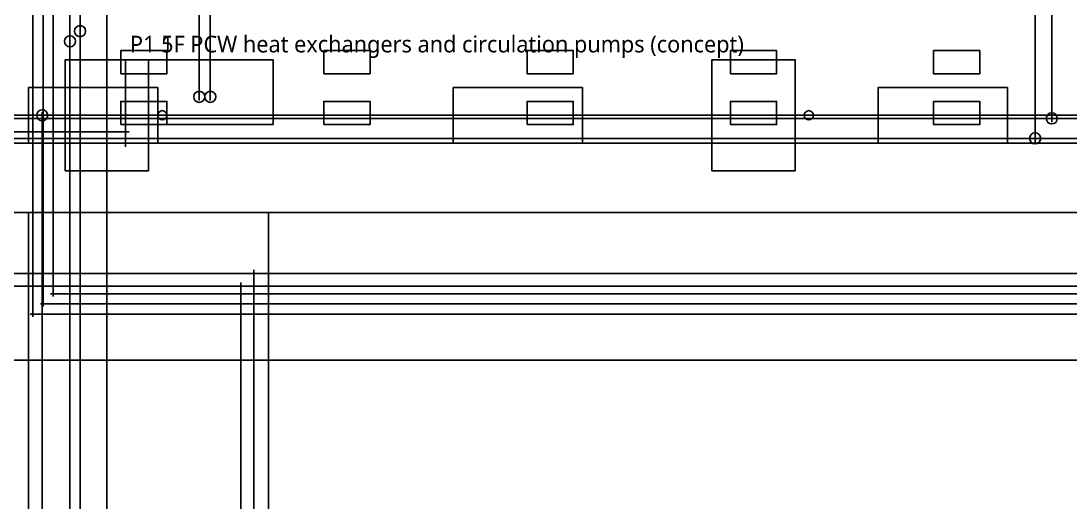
# Model space of a CAD drawing. Header units: metres. Extents: x -1640 to 1560, y -268 to 2338.
# Drawn here: x -232.8 to -119.2, y 1909.6 to 1961.7 of the extents above; entities that cross this region are included whole.
import ezdxf

# ---------------------------------------------------------------- set-up
doc = ezdxf.new("R2010")
doc.units = ezdxf.units.M
for name, color, linetype in [('1F_CDS', 5, 'Continuous'), ('1F_EHS_EXTINGUISHER_HYDRANT_CABINET_CONCEPT', 1, 'Continuous'), ('1F_SUPPORT', 4, 'Continuous'), ('2F_EHS_EXTINGUISHER_HYDRANT_CABINET_CONCEPT', 1, 'Continuous'), ('2F_SUPPORT', 4, 'Continuous'), ('3F_EHS_EXTINGUISHER_HYDRANT_CABINET_CONCEPT', 1, 'Continuous'), ('3F_SUPPORT', 4, 'Continuous'), ('4F_MAU', 2, 'Continuous'), ('4F_SUPPORT', 4, 'Continuous'), ('5F_CDS', 5, 'Continuous'), ('5F_EHS_EXTINGUISHER_HYDRANT_CABINET_CONCEPT', 1, 'Continuous'), ('5F_SUPPORT', 4, 'Continuous'), ('6F_EHS_EXTINGUISHER_HYDRANT_CABINET_CONCEPT', 1, 'Continuous'), ('6F_SUPPORT', 4, 'Continuous'), ('7F_EHS_EXTINGUISHER_HYDRANT_CABINET_CONCEPT', 1, 'Continuous'), ('7F_SUPPORT', 4, 'Continuous'), ('8F_MAU', 2, 'Continuous'), ('8F_SUPPORT', 4, 'Continuous'), ('AUX', 8, 'Continuous'), ('OUTLINE', 7, 'Continuous'), ('UTIL_CHEM_CONCEPT', 6, 'Continuous'), ('UTIL_CHW.R_CONCEPT', 2, 'Continuous'), ('UTIL_CHW.S_CONCEPT', 1, 'Continuous'), ('UTIL_EXH.ACID_CONCEPT', 4, 'Continuous'), ('UTIL_EXH.ACID_RISER', 4, 'Continuous'), ('UTIL_EXH.ALK_CONCEPT', 5, 'Continuous'), ('UTIL_EXH.ALK_RISER', 5, 'Continuous'), ('UTIL_GAS.BULK_CONCEPT', 2, 'Continuous'), ('UTIL_HR_CONCEPT', 5, 'Continuous'), ('UTIL_HR_RISER', 5, 'Continuous'), ('UTIL_PCW.R_CONCEPT', 1, 'Continuous'), ('UTIL_PCW.R_RISER', 1, 'Continuous'), ('UTIL_PCW.S_CONCEPT', 6, 'Continuous'), ('UTIL_PCW.S_RISER', 6, 'Continuous'), ('UTIL_PLANT', 2, 'Continuous'), ('UTIL_RCL_CONCEPT', 3, 'Continuous'), ('UTIL_TEXT', 7, 'Continuous'), ('UTIL_UPW.R_CONCEPT', 2, 'Continuous'), ('UTIL_UPW.R_RISER', 2, 'Continuous'), ('UTIL_UPW.S_CONCEPT', 1, 'Continuous'), ('UTIL_UPW.S_RISER', 1, 'Continuous'), ('UTIL_WTR.RAW_CONCEPT', 4, 'Continuous'), ('UTIL_WTR.REUSE_CONCEPT', 5, 'Continuous'), ('UTIL_WW.AA_CONCEPT', 3, 'Continuous'), ('UTIL_WW.F_CONCEPT', 2, 'Continuous'), ('UTIL_WW.ORG_CONCEPT', 4, 'Continuous')]:
    doc.layers.add(name, color=color, linetype=linetype)
doc.styles.add('KO', font='malgun.ttf')

msp = doc.modelspace()

# ---------------------------------------------------------------- linework, layer by layer
at = {"layer": '1F_CDS'}
for points in [[(-222, 1956), (-217, 1956), (-217, 1958.5), (-222, 1958.5)], [(-200, 1956), (-195, 1956), (-195, 1958.5), (-200, 1958.5)], [(-178, 1956), (-173, 1956), (-173, 1958.5), (-178, 1958.5)], [(-156, 1956), (-151, 1956), (-151, 1958.5), (-156, 1958.5)], [(-134, 1956), (-129, 1956), (-129, 1958.5), (-134, 1958.5)], [(-222, 1950.5), (-217, 1950.5), (-217, 1953), (-222, 1953)], [(-200, 1950.5), (-195, 1950.5), (-195, 1953), (-200, 1953)], [(-178, 1950.5), (-173, 1950.5), (-173, 1953), (-178, 1953)], [(-156, 1950.5), (-151, 1950.5), (-151, 1953), (-156, 1953)], [(-134, 1950.5), (-129, 1950.5), (-129, 1953), (-134, 1953)]]:
    msp.add_lwpolyline(points, close=True, dxfattribs=at)
at = {"layer": '1F_EHS_EXTINGUISHER_HYDRANT_CABINET_CONCEPT'}
for centre in [(-217.5, 1951.5), (-147.5, 1951.5)]:
    msp.add_circle(centre, 0.5, dxfattribs=at)
at = {"layer": '1F_SUPPORT'}
for points in [[(-228, 1945.5), (-219, 1945.5), (-219, 1957.5), (-228, 1957.5)], [(-158, 1945.5), (-149, 1945.5), (-149, 1957.5), (-158, 1957.5)]]:
    msp.add_lwpolyline(points, close=True, dxfattribs=at)
at = {"layer": '2F_EHS_EXTINGUISHER_HYDRANT_CABINET_CONCEPT'}
for centre in [(-217.5, 1951.5), (-147.5, 1951.5)]:
    msp.add_circle(centre, 0.5, dxfattribs=at)
at = {"layer": '2F_SUPPORT'}
for points in [[(-228, 1945.5), (-219, 1945.5), (-219, 1957.5), (-228, 1957.5)], [(-158, 1945.5), (-149, 1945.5), (-149, 1957.5), (-158, 1957.5)]]:
    msp.add_lwpolyline(points, close=True, dxfattribs=at)
at = {"layer": '3F_EHS_EXTINGUISHER_HYDRANT_CABINET_CONCEPT'}
for centre in [(-217.5, 1951.5), (-147.5, 1951.5)]:
    msp.add_circle(centre, 0.5, dxfattribs=at)
at = {"layer": '3F_SUPPORT'}
for points in [[(-228, 1945.5), (-219, 1945.5), (-219, 1957.5), (-228, 1957.5)], [(-158, 1945.5), (-149, 1945.5), (-149, 1957.5), (-158, 1957.5)]]:
    msp.add_lwpolyline(points, close=True, dxfattribs=at)
at = {"layer": '4F_MAU'}
for points in [[(-232, 1948.5), (-218, 1948.5), (-218, 1954.5), (-232, 1954.5)], [(-186, 1948.5), (-172, 1948.5), (-172, 1954.5), (-186, 1954.5)], [(-140, 1948.5), (-126, 1948.5), (-126, 1954.5), (-140, 1954.5)]]:
    msp.add_lwpolyline(points, close=True, dxfattribs=at)
at = {"layer": '4F_SUPPORT'}
for points in [[(-228, 1945.5), (-219, 1945.5), (-219, 1957.5), (-228, 1957.5)], [(-158, 1945.5), (-149, 1945.5), (-149, 1957.5), (-158, 1957.5)]]:
    msp.add_lwpolyline(points, close=True, dxfattribs=at)
at = {"layer": '5F_CDS'}
for points in [[(-222, 1956), (-217, 1956), (-217, 1958.5), (-222, 1958.5)], [(-200, 1956), (-195, 1956), (-195, 1958.5), (-200, 1958.5)], [(-178, 1956), (-173, 1956), (-173, 1958.5), (-178, 1958.5)], [(-156, 1956), (-151, 1956), (-151, 1958.5), (-156, 1958.5)], [(-134, 1956), (-129, 1956), (-129, 1958.5), (-134, 1958.5)], [(-222, 1950.5), (-217, 1950.5), (-217, 1953), (-222, 1953)], [(-200, 1950.5), (-195, 1950.5), (-195, 1953), (-200, 1953)], [(-178, 1950.5), (-173, 1950.5), (-173, 1953), (-178, 1953)], [(-156, 1950.5), (-151, 1950.5), (-151, 1953), (-156, 1953)], [(-134, 1950.5), (-129, 1950.5), (-129, 1953), (-134, 1953)]]:
    msp.add_lwpolyline(points, close=True, dxfattribs=at)
at = {"layer": '5F_EHS_EXTINGUISHER_HYDRANT_CABINET_CONCEPT'}
for centre in [(-217.5, 1951.5), (-147.5, 1951.5)]:
    msp.add_circle(centre, 0.5, dxfattribs=at)
at = {"layer": '5F_SUPPORT'}
for points in [[(-228, 1945.5), (-219, 1945.5), (-219, 1957.5), (-228, 1957.5)], [(-158, 1945.5), (-149, 1945.5), (-149, 1957.5), (-158, 1957.5)]]:
    msp.add_lwpolyline(points, close=True, dxfattribs=at)
at = {"layer": '6F_EHS_EXTINGUISHER_HYDRANT_CABINET_CONCEPT'}
for centre in [(-217.5, 1951.5), (-147.5, 1951.5)]:
    msp.add_circle(centre, 0.5, dxfattribs=at)
at = {"layer": '6F_SUPPORT'}
for points in [[(-228, 1945.5), (-219, 1945.5), (-219, 1957.5), (-228, 1957.5)], [(-158, 1945.5), (-149, 1945.5), (-149, 1957.5), (-158, 1957.5)]]:
    msp.add_lwpolyline(points, close=True, dxfattribs=at)
at = {"layer": '7F_EHS_EXTINGUISHER_HYDRANT_CABINET_CONCEPT'}
for centre in [(-217.5, 1951.5), (-147.5, 1951.5)]:
    msp.add_circle(centre, 0.5, dxfattribs=at)
at = {"layer": '7F_SUPPORT'}
for points in [[(-228, 1945.5), (-219, 1945.5), (-219, 1957.5), (-228, 1957.5)], [(-158, 1945.5), (-149, 1945.5), (-149, 1957.5), (-158, 1957.5)]]:
    msp.add_lwpolyline(points, close=True, dxfattribs=at)
at = {"layer": '8F_MAU'}
for points in [[(-232, 1948.5), (-218, 1948.5), (-218, 1954.5), (-232, 1954.5)], [(-186, 1948.5), (-172, 1948.5), (-172, 1954.5), (-186, 1954.5)], [(-140, 1948.5), (-126, 1948.5), (-126, 1954.5), (-140, 1954.5)]]:
    msp.add_lwpolyline(points, close=True, dxfattribs=at)
at = {"layer": '8F_SUPPORT'}
for points in [[(-228, 1945.5), (-219, 1945.5), (-219, 1957.5), (-228, 1957.5)], [(-158, 1945.5), (-149, 1945.5), (-149, 1957.5), (-158, 1957.5)]]:
    msp.add_lwpolyline(points, close=True, dxfattribs=at)
at = {"layer": 'AUX'}
msp.add_lwpolyline([(-232, 1889), (-206, 1889), (-206, 1941), (-232, 1941)], close=True, dxfattribs=at)
at = {"layer": 'OUTLINE'}
msp.add_lwpolyline([(-498, 1941), (51, 1941), (51, 2142), (-498, 2142)], close=True, dxfattribs=at)
at = {"layer": 'UTIL_CHEM_CONCEPT'}
msp.add_line((-464.3, 1948.5), (-2.7, 1948.5), dxfattribs=at)
msp.add_line((-464.3, 1948.5), (-2.7, 1948.5), dxfattribs=at)
at = {"layer": 'UTIL_CHW.R_CONCEPT'}
for p, q in [((-221.5, 1949.3), (-221.5, 1954.1)), ((-221.5, 1949.3), (-221.5, 1954.1)), ((-235.9, 1949.7), (-221.1, 1949.7)), ((-235.9, 1949.7), (-221.1, 1949.7))]:
    msp.add_line(p, q, dxfattribs=at)
at = {"layer": 'UTIL_CHW.S_CONCEPT'}
for p, q in [((-221.5, 1948.1), (-221.5, 1952.9)), ((-221.5, 1948.1), (-221.5, 1952.9)), ((-235.9, 1948.5), (-221.1, 1948.5)), ((-235.9, 1948.5), (-221.1, 1948.5))]:
    msp.add_line(p, q, dxfattribs=at)
at = {"layer": 'UTIL_EXH.ACID_CONCEPT'}
for p, q in [((-123, 1948.6), (-123, 1965.2)), ((-123, 1948.6), (-123, 1965.2)), ((-458.55, 1949), (6.55, 1949))]:
    msp.add_line(p, q, dxfattribs=at)
at = {"layer": 'UTIL_EXH.ACID_RISER'}
msp.add_circle((-123, 1949), 0.6, dxfattribs=at)
at = {"layer": 'UTIL_EXH.ALK_CONCEPT'}
for p, q in [((-121.2, 1950.76), (-121.2, 1963.8)), ((-121.2, 1950.76), (-121.2, 1963.8)), ((-458.55, 1951.16), (6.55, 1951.16))]:
    msp.add_line(p, q, dxfattribs=at)
at = {"layer": 'UTIL_EXH.ALK_RISER'}
msp.add_circle((-121.2, 1951.16), 0.6, dxfattribs=at)
at = {"layer": 'UTIL_GAS.BULK_CONCEPT'}
msp.add_line((-316.5, 1925), (430.5, 1925), dxfattribs=at)
at = {"layer": 'UTIL_HR_CONCEPT'}
for p, q in [((-462.35, 1951.5), (-230.15, 1951.5)), ((-462.35, 1951.5), (-230.15, 1951.5)), ((-230.85, 1951.5), (-8.65, 1951.5)), ((-230.85, 1951.5), (-8.65, 1951.5)), ((-230.5, 1836.15), (-230.5, 1951.85))]:
    msp.add_line(p, q, dxfattribs=at)
at = {"layer": 'UTIL_HR_RISER'}
msp.add_circle((-230.5, 1951.5), 0.6, dxfattribs=at)
at = {"layer": 'UTIL_PCW.R_CONCEPT'}
msp.add_line((-212.3, 1953.1), (-212.3, 2038.9), dxfattribs=at)
msp.add_line((-212.3, 1953.1), (-212.3, 2038.9), dxfattribs=at)
at = {"layer": 'UTIL_PCW.R_RISER'}
msp.add_circle((-212.3, 1953.5), 0.6, dxfattribs=at)
msp.add_circle((-212.3, 1953.5), 0.6, dxfattribs=at)
at = {"layer": 'UTIL_PCW.S_CONCEPT'}
msp.add_line((-213.5, 1953.1), (-213.5, 2038.9), dxfattribs=at)
msp.add_line((-213.5, 1953.1), (-213.5, 2038.9), dxfattribs=at)
at = {"layer": 'UTIL_PCW.S_RISER'}
msp.add_circle((-213.5, 1953.5), 0.6, dxfattribs=at)
msp.add_circle((-213.5, 1953.5), 0.6, dxfattribs=at)
at = {"layer": 'UTIL_PLANT'}
msp.add_lwpolyline([(-221.5, 1950.5), (-205.5, 1950.5), (-205.5, 1957.5), (-221.5, 1957.5)], close=True, dxfattribs=at)
msp.add_lwpolyline([(-221.5, 1950.5), (-205.5, 1950.5), (-205.5, 1957.5), (-221.5, 1957.5)], close=True, dxfattribs=at)
at = {"layer": 'UTIL_RCL_CONCEPT'}
msp.add_line((-223.5, 1865.2), (-223.5, 1962.8), dxfattribs=at)
at = {"layer": 'UTIL_UPW.R_CONCEPT'}
for p, q in [((-226.4, 1959.2), (-226.4, 2109.3)), ((-226.4, 1959.2), (-226.4, 2109.3)), ((-226.4, 1866.25), (-226.4, 1960.95))]:
    msp.add_line(p, q, dxfattribs=at)
at = {"layer": 'UTIL_UPW.R_RISER'}
msp.add_circle((-226.4, 1960.6), 0.6, dxfattribs=at)
msp.add_circle((-226.4, 1960.6), 0.6, dxfattribs=at)
at = {"layer": 'UTIL_UPW.S_CONCEPT'}
for p, q in [((-227.5, 1959.2), (-227.5, 2109.3)), ((-227.5, 1959.2), (-227.5, 2109.3)), ((-227.5, 1865.15), (-227.5, 1959.85))]:
    msp.add_line(p, q, dxfattribs=at)
at = {"layer": 'UTIL_UPW.S_RISER'}
msp.add_circle((-227.5, 1959.5), 0.6, dxfattribs=at)
msp.add_circle((-227.5, 1959.5), 0.6, dxfattribs=at)
at = {"layer": 'UTIL_WTR.RAW_CONCEPT'}
for p, q in [((-209, 1865.6), (-209, 1933.4)), ((-325.4, 1933), (-208.6, 1933)), ((-209.4, 1933), (62.4, 1933))]:
    msp.add_line(p, q, dxfattribs=at)
at = {"layer": 'UTIL_WTR.REUSE_CONCEPT'}
for p, q in [((-326.8, 1934.4), (-207.2, 1934.4)), ((-208, 1934.4), (63.8, 1934.4)), ((-207.6, 1865.6), (-207.6, 1934.8))]:
    msp.add_line(p, q, dxfattribs=at)
at = {"layer": 'UTIL_WW.AA_CONCEPT'}
for p, q in [((-230.4, 1930.8), (-230.4, 1971.4)), ((-230.7, 1931.1), (479.4, 1931.1))]:
    msp.add_line(p, q, dxfattribs=at)
at = {"layer": 'UTIL_WW.F_CONCEPT'}
for p, q in [((-231.5, 1929.7), (-231.5, 1970.3)), ((-231.8, 1930), (478.3, 1930))]:
    msp.add_line(p, q, dxfattribs=at)
at = {"layer": 'UTIL_WW.ORG_CONCEPT'}
for p, q in [((-229.3, 1931.9), (-229.3, 1972.5)), ((-229.6, 1932.2), (480.5, 1932.2))]:
    msp.add_line(p, q, dxfattribs=at)

# ---------------------------------------------------------------- texts
at = {"layer": 'UTIL_TEXT', "style": 'KO'}
for s in ['P1 1F PCW heat exchangers and circulation pumps (concept)', 'P1 5F PCW heat exchangers and circulation pumps (concept)']:
    msp.add_text(s, height=1.8, dxfattribs=at).set_placement((-221, 1958.3))

doc.saveas('drawing.dxf')
